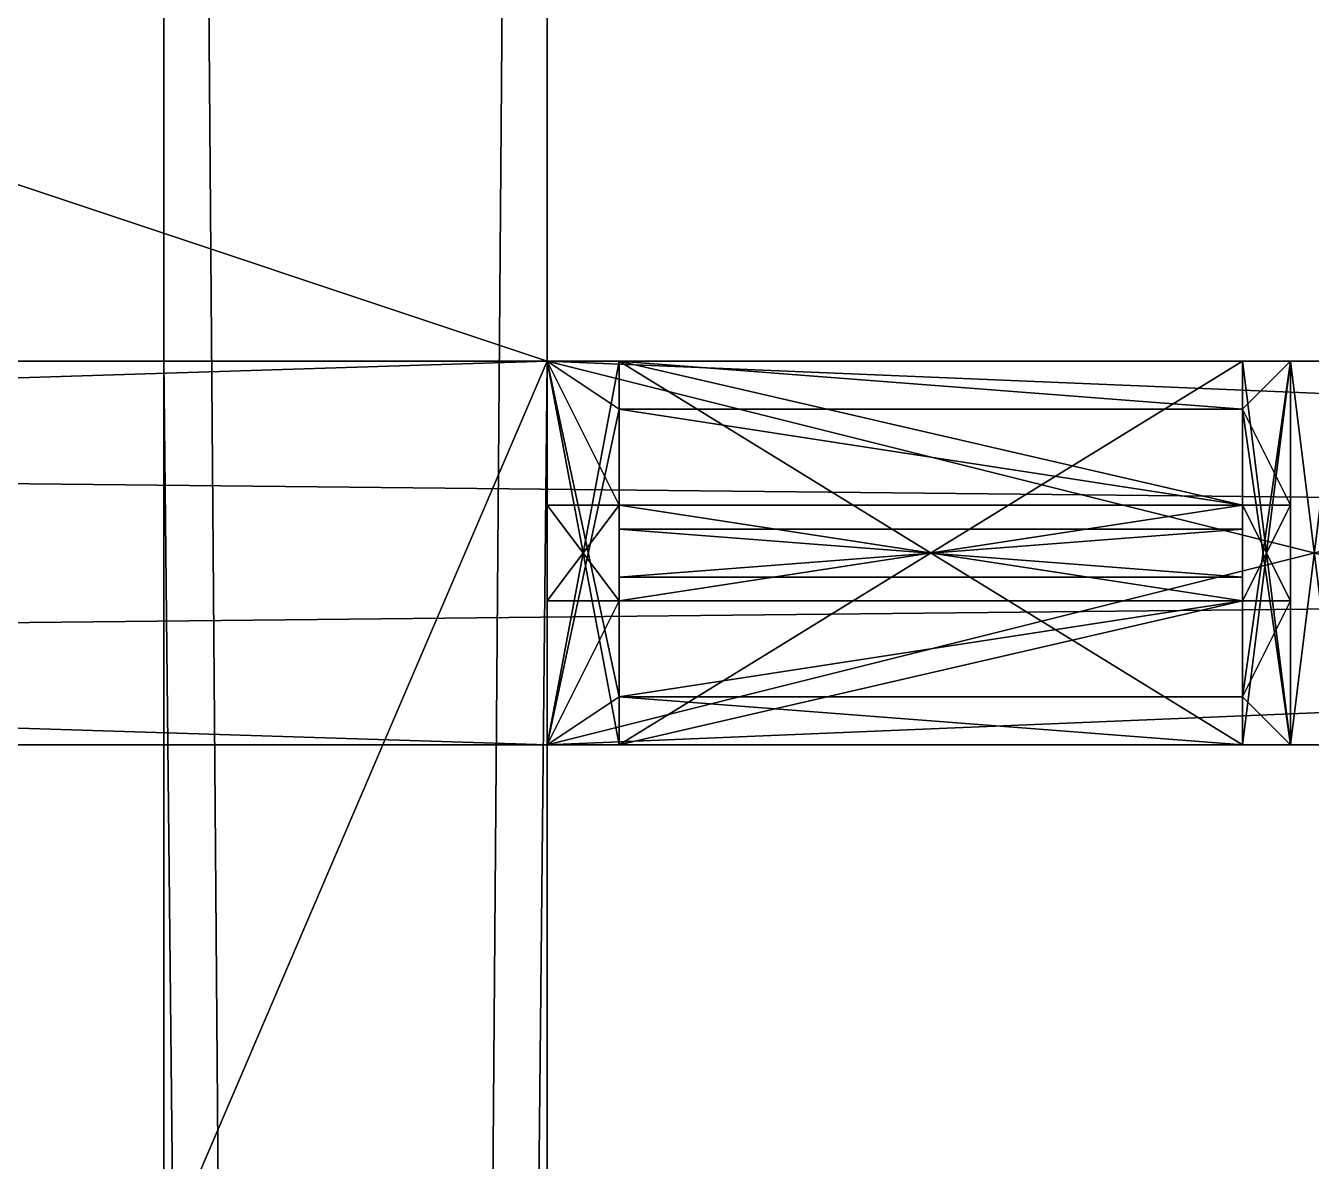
# Model space of a CAD drawing. Extents: x -3136 to 3456, y -896 to 5632.
# Drawn here: x -1301.8 to -1248.1, y 1758.6 to 1806 of the extents above; entities that cross this region are included whole.
import ezdxf

# ---------------------------------------------------------------- set-up
doc = ezdxf.new("R2010")
doc.units = 0

msp = doc.modelspace()

# ---------------------------------------------------------------- meshes
at = {"layer": 'OBJECT000', "color": 50}
mesh = msp.add_polyface(dxfattribs=at)
corners = [(-1792, 1776, 416), (-1792, 1792, 416), (-256, 1792, 416), (-256, 1776, 416), (-1792, 1792, 288), (-1792, 1776, 288), (-256, 1776, 288), (-256, 1792, 288)]
mesh.append_faces([[corners[k] for k in face] for face in [(1, 3, 0), (5, 7, 4), (4, 0, 5), (6, 2, 7), (7, 1, 4), (5, 3, 6)]], dxfattribs={"vtx0": -1})
mesh.append_faces([[corners[k] for k in face] for face in [(1, 2, 3), (5, 6, 7), (4, 1, 0), (6, 3, 2), (7, 2, 1), (5, 0, 3)]], dxfattribs={"vtx2": -1})
at = {"layer": 'OBJECT054', "color": 50}
mesh = msp.add_polyface(dxfattribs=at)
corners = [(-1280, 0, 144), (-2048, 0, 144), (-2048, 2048, 144), (-1280, 2048, 144), (-1280, 2048, 128), (-2048, 2048, 128), (-2048, 0, 128), (-1280, 0, 128)]
mesh.append_faces([[corners[k] for k in face] for face in [(1, 3, 0), (5, 7, 4), (5, 1, 6), (4, 2, 5), (6, 0, 7), (7, 3, 4)]], dxfattribs={"vtx0": -1})
mesh.append_faces([[corners[k] for k in face] for face in [(1, 2, 3), (5, 6, 7), (5, 2, 1), (4, 3, 2), (6, 1, 0), (7, 0, 3)]], dxfattribs={"vtx2": -1})
at = {"layer": 'OBJECT056', "color": 50}
mesh = msp.add_polyface(dxfattribs=at)
corners = [(-1280, 1776, 128), (-1792, 1776, 128), (-1792, 1792, 128), (-1280, 1792, 128), (-1280, 1792), (-1792, 1792), (-1792, 1776), (-1280, 1776)]
mesh.append_faces([[corners[k] for k in face] for face in [(1, 3, 0), (5, 7, 4), (5, 1, 6), (4, 2, 5), (6, 0, 7), (7, 3, 4)]], dxfattribs={"vtx0": -1})
mesh.append_faces([[corners[k] for k in face] for face in [(1, 2, 3), (5, 6, 7), (5, 2, 1), (4, 3, 2), (6, 1, 0), (7, 0, 3)]], dxfattribs={"vtx2": -1})
at = {"layer": 'OBJECT063', "color": 50}
mesh = msp.add_polyface(dxfattribs=at)
corners = [(-1296, 256, 128), (-1296, 1792, 128), (-1280, 1792, 128), (-1280, 256, 128), (-1296, 1792), (-1296, 256), (-1280, 256), (-1280, 1792)]
mesh.append_faces([[corners[k] for k in face] for face in [(1, 3, 0), (5, 7, 4), (4, 0, 5), (6, 2, 7), (7, 1, 4), (5, 3, 6)]], dxfattribs={"vtx0": -1})
mesh.append_faces([[corners[k] for k in face] for face in [(1, 2, 3), (5, 6, 7), (4, 1, 0), (6, 3, 2), (7, 2, 1), (5, 0, 3)]], dxfattribs={"vtx2": -1})
at = {"layer": 'OBJECT064', "color": 50}
mesh = msp.add_polyface(dxfattribs=at)
corners = [(-1296, 0, 272), (-1296, 2048, 272), (-1280, 2048, 272), (-1280, 0, 272), (-1296, 2048, 144), (-1296, 0, 144), (-1280, 0, 144), (-1280, 2048, 144)]
mesh.append_faces([[corners[k] for k in face] for face in [(1, 3, 0), (5, 7, 4), (4, 0, 5), (6, 2, 7), (7, 1, 4), (5, 3, 6)]], dxfattribs={"vtx0": -1})
mesh.append_faces([[corners[k] for k in face] for face in [(1, 2, 3), (5, 6, 7), (4, 1, 0), (6, 3, 2), (7, 2, 1), (5, 0, 3)]], dxfattribs={"vtx2": -1})
at = {"layer": 'OBJECT067', "color": 50}
mesh = msp.add_polyface(dxfattribs=at)
corners = [(-2944, -896, 2176), (-2944, 5504, 2176), (3456, 5504, 2176), (3456, -896, 2176), (-2944, 5504, 2048), (-2944, -896, 2048), (3456, -896, 2048), (3456, 5504, 2048)]
mesh.append_faces([[corners[k] for k in face] for face in [(1, 3, 0), (5, 7, 4), (4, 0, 5), (6, 2, 7), (7, 1, 4), (5, 3, 6)]], dxfattribs={"vtx0": -1})
mesh.append_faces([[corners[k] for k in face] for face in [(1, 2, 3), (5, 6, 7), (4, 1, 0), (6, 3, 2), (7, 2, 1), (5, 0, 3)]], dxfattribs={"vtx2": -1})
at = {"layer": 'OBJECT260', "color": 50}
mesh = msp.add_polyface(dxfattribs=at)
corners = [(-2048, 1792, 288), (-2048, 2048, 288), (-1280, 2048, 288), (-1280, 1792, 288), (-1280, 2048, 272), (-2048, 2048, 272), (-2048, 1792, 272), (-1280, 1792, 272)]
mesh.append_faces([[corners[k] for k in face] for face in [(1, 3, 0), (5, 7, 4), (5, 0, 6), (4, 1, 5), (7, 2, 4), (6, 3, 7)]], dxfattribs={"vtx0": -1})
mesh.append_faces([[corners[k] for k in face] for face in [(1, 2, 3), (5, 6, 7), (5, 1, 0), (4, 2, 1), (7, 3, 2), (6, 0, 3)]], dxfattribs={"vtx2": -1})
at = {"layer": 'OBJECT261', "color": 50}
mesh = msp.add_polyface(dxfattribs=at)
corners = [(-1280, 0, 288), (-2048, 0, 288), (-2048, 1792, 288), (-1280, 1792, 288), (-2048, 1792, 272), (-2048, 0, 272), (-1280, 0, 272), (-1280, 1792, 272)]
mesh.append_faces([[corners[k] for k in face] for face in [(1, 3, 0), (5, 7, 4), (4, 1, 5), (5, 0, 6), (6, 3, 7), (7, 2, 4)]], dxfattribs={"vtx0": -1})
mesh.append_faces([[corners[k] for k in face] for face in [(1, 2, 3), (5, 6, 7), (4, 2, 1), (5, 1, 0), (6, 0, 3), (7, 3, 2)]], dxfattribs={"vtx2": -1})
at = {"layer": 'OBJECT262', "color": 50}
mesh = msp.add_polyface(dxfattribs=at)
corners = [(-768, 0, 288), (-1280, 0, 288), (-1280, 2048, 288), (-768, 2048, 288), (-1280, 2048, 272), (-1280, 0, 272), (-768, 0, 272), (-768, 2048, 272)]
mesh.append_faces([[corners[k] for k in face] for face in [(1, 3, 0), (5, 7, 4), (5, 0, 6), (4, 1, 5), (6, 3, 7), (7, 2, 4)]], dxfattribs={"vtx0": -1})
mesh.append_faces([[corners[k] for k in face] for face in [(1, 2, 3), (5, 6, 7), (5, 1, 0), (4, 2, 1), (6, 0, 3), (7, 3, 2)]], dxfattribs={"vtx2": -1})
at = {"layer": 'OBJECT290', "color": 50}
mesh = msp.add_polyface(dxfattribs=at)
corners = [(-1280, 1776, 128), (-1280, 1792, 128), (-896, 1792, 128), (-896, 1776, 128), (-1280, 1792, 112), (-1280, 1776, 112), (-896, 1776, 112), (-896, 1792, 112)]
mesh.append_faces([[corners[k] for k in face] for face in [(1, 3, 0), (5, 7, 4), (4, 0, 5), (6, 2, 7), (7, 1, 4), (5, 3, 6)]], dxfattribs={"vtx0": -1})
mesh.append_faces([[corners[k] for k in face] for face in [(1, 2, 3), (5, 6, 7), (4, 1, 0), (6, 3, 2), (7, 2, 1), (5, 0, 3)]], dxfattribs={"vtx2": -1})
at = {"layer": 'OBJECT293', "color": 50}
mesh = msp.add_polyface(dxfattribs=at)
corners = [(-2048, 0, 432), (-2048, 1824, 432), (-1824, 2048, 432), (-224, 2048, 432), (0, 1824, 432), (0, 0, 432), (-2048, 1824, 416), (-2048, 0, 416), (0, 0, 416), (0, 1824, 416), (-224, 2048, 416), (-1824, 2048, 416)]
mesh.append_faces([[corners[k] for k in face] for face in [(1, 5, 0), (7, 11, 6), (6, 0, 7), (8, 4, 9), (10, 2, 11), (7, 5, 8), (9, 3, 10), (11, 1, 6)]], dxfattribs={"vtx0": -1})
mesh.append_faces([[corners[k] for k in face] for face in [(1, 3, 4), (1, 4, 5), (7, 9, 10), (7, 10, 11)]], dxfattribs={"vtx0": -1, "vtx2": -1})
mesh.append_faces([[corners[k] for k in face] for face in [(1, 2, 3), (7, 8, 9), (6, 1, 0), (8, 5, 4), (10, 3, 2), (7, 0, 5), (9, 4, 3), (11, 2, 1)]], dxfattribs={"vtx2": -1})
at = {"layer": 'OBJECT300', "color": 50}
mesh = msp.add_polyface(dxfattribs=at)
corners = [(-256, 1792), (-1792, 1792), (-1792, 2048), (-256, 2048), (-256, 2048, -128), (-1792, 2048, -128), (-1792, 1792, -128), (-256, 1792, -128)]
mesh.append_faces([[corners[k] for k in face] for face in [(1, 3, 0), (5, 7, 4), (4, 2, 5), (6, 0, 7), (7, 3, 4), (5, 1, 6)]], dxfattribs={"vtx0": -1})
mesh.append_faces([[corners[k] for k in face] for face in [(1, 2, 3), (5, 6, 7), (4, 3, 2), (6, 1, 0), (7, 0, 3), (5, 2, 1)]], dxfattribs={"vtx2": -1})
at = {"layer": 'OBJECT304', "color": 50}
mesh = msp.add_polyface(dxfattribs=at)
corners = [(-1792, 256), (-1792, 1792), (-256, 1792), (-256, 256), (-256, 1792, -128), (-1792, 1792, -128), (-1792, 256, -128), (-256, 256, -128)]
mesh.append_faces([[corners[k] for k in face] for face in [(1, 3, 0), (5, 7, 4), (4, 1, 5), (7, 2, 4), (5, 0, 6), (6, 3, 7)]], dxfattribs={"vtx0": -1})
mesh.append_faces([[corners[k] for k in face] for face in [(1, 2, 3), (5, 6, 7), (4, 2, 1), (7, 3, 2), (5, 1, 0), (6, 0, 3)]], dxfattribs={"vtx2": -1})
at = {"layer": 'OBJECT569', "color": 50}
mesh = msp.add_polyface(dxfattribs=at)
corners = [(-1280, 1792, 128), (-1216, 1792, 128), (-1216, 1776, 128), (-1280, 1776, 128), (-1280, 1776, 112), (-1216, 1776, 112), (-1216, 1792, 112), (-1280, 1792, 112)]
mesh.append_faces([[corners[k] for k in face] for face in [(1, 3, 0), (5, 7, 4), (5, 1, 6), (6, 0, 7), (4, 2, 5), (7, 3, 4)]], dxfattribs={"vtx0": -1})
mesh.append_faces([[corners[k] for k in face] for face in [(1, 2, 3), (5, 6, 7), (5, 2, 1), (6, 1, 0), (4, 3, 2), (7, 0, 3)]], dxfattribs={"vtx2": -1})
at = {"layer": 'OBJECT572', "color": 50}
mesh = msp.add_polyface(dxfattribs=at)
corners = [(-1249, 1792, 35), (-1247, 1792, 35), (-1247, 1792, 110), (-1249, 1792, 110), (-1247, 1776, 35), (-1249, 1776, 35), (-1249, 1776, 110), (-1247, 1776, 110)]
mesh.append_faces([[corners[k] for k in face] for face in [(1, 3, 0), (5, 7, 4), (0, 4, 1), (6, 2, 7), (5, 3, 6), (1, 7, 2)]], dxfattribs={"vtx0": -1})
mesh.append_faces([[corners[k] for k in face] for face in [(1, 2, 3), (5, 6, 7), (0, 5, 4), (6, 3, 2), (5, 0, 3), (1, 4, 7)]], dxfattribs={"vtx2": -1})
at = {"layer": 'OBJECT575', "color": 50}
mesh = msp.add_polyface(dxfattribs=at)
corners = [(-1247, 1776, 112), (-1249, 1776, 112), (-1249, 1792, 112), (-1247, 1792, 112), (-1249, 1792, 110), (-1247, 1792, 110), (-1247, 1776, 110), (-1249, 1776, 110)]
mesh.append_faces([[corners[k] for k in face] for face in [(1, 3, 0), (5, 2, 4), (7, 0, 6), (4, 6, 5), (0, 5, 6), (2, 7, 4)]], dxfattribs={"vtx0": -1})
mesh.append_faces([[corners[k] for k in face] for face in [(1, 2, 3), (5, 3, 2), (7, 1, 0), (4, 7, 6), (0, 3, 5), (2, 1, 7)]], dxfattribs={"vtx2": -1})
at = {"layer": 'OBJECT576', "color": 50}
mesh = msp.add_polyface(dxfattribs=at)
corners = [(-1251, 1790, 110), (-1249, 1792, 110), (-1249, 1792, 112), (-1249, 1776, 112), (-1249, 1776, 110), (-1251, 1778, 110)]
mesh.append_faces([[corners[k] for k in face] for face in [(1, 2, 0), (4, 5, 3)]])
mesh.append_faces([[corners[k] for k in face] for face in [(0, 4, 1), (1, 3, 2), (5, 2, 3)]], dxfattribs={"vtx0": -1})
mesh.append_faces([[corners[k] for k in face] for face in [(0, 5, 4), (1, 4, 3), (5, 0, 2)]], dxfattribs={"vtx2": -1})
at = {"layer": 'OBJECT577', "color": 50}
mesh = msp.add_polyface(dxfattribs=at)
corners = [(-1249, 1776, 112), (-1251, 1776, 112), (-1251, 1792, 112), (-1249, 1792, 112), (-1251, 1790, 110), (-1251, 1778, 110)]
mesh.append_faces([[corners[k] for k in face] for face in [(2, 4, 3), (1, 0, 5)]])
mesh.append_faces([[corners[k] for k in face] for face in [(1, 3, 0), (2, 5, 4), (3, 5, 0)]], dxfattribs={"vtx0": -1})
mesh.append_faces([[corners[k] for k in face] for face in [(1, 2, 3), (2, 1, 5), (3, 4, 5)]], dxfattribs={"vtx2": -1})
at = {"layer": 'OBJECT582', "color": 50}
mesh = msp.add_polyface(dxfattribs=at)
corners = [(-1247, 1792), (-1249, 1792), (-1249, 1776), (-1247, 1776), (-1247, 1792, 27), (-1249, 1792, 27), (-1249, 1776, 27), (-1247, 1776, 27)]
mesh.append_faces([[corners[k] for k in face] for face in [(1, 3, 0), (0, 5, 1), (2, 7, 3), (6, 4, 7), (0, 7, 4), (2, 5, 6)]], dxfattribs={"vtx0": -1})
mesh.append_faces([[corners[k] for k in face] for face in [(1, 2, 3), (0, 4, 5), (2, 6, 7), (6, 5, 4), (0, 3, 7), (2, 1, 5)]], dxfattribs={"vtx2": -1})
at = {"layer": 'OBJECT583', "color": 50}
mesh = msp.add_polyface(dxfattribs=at)
corners = [(-1249, 1792), (-1251, 1792), (-1251, 1776), (-1249, 1776), (-1251, 1792, 27), (-1249, 1792, 27), (-1251, 1776, 27), (-1249, 1776, 27)]
mesh.append_faces([[corners[k] for k in face] for face in [(1, 3, 0), (1, 5, 4), (2, 7, 3), (2, 4, 6), (6, 5, 7), (0, 7, 5)]], dxfattribs={"vtx0": -1})
mesh.append_faces([[corners[k] for k in face] for face in [(1, 2, 3), (1, 0, 5), (2, 6, 7), (2, 1, 4), (6, 4, 5), (0, 3, 7)]], dxfattribs={"vtx2": -1})
at = {"layer": 'OBJECT584', "color": 50}
mesh = msp.add_polyface(dxfattribs=at)
corners = [(-1249, 1792, 27), (-1247, 1792, 27), (-1247, 1792, 35), (-1249, 1792, 35), (-1247, 1776, 27), (-1249, 1776, 27), (-1249, 1776, 35), (-1247, 1776, 35)]
mesh.append_faces([[corners[k] for k in face] for face in [(1, 3, 0), (5, 7, 4), (6, 2, 7), (0, 4, 1), (1, 7, 2), (5, 3, 6)]], dxfattribs={"vtx0": -1})
mesh.append_faces([[corners[k] for k in face] for face in [(1, 2, 3), (5, 6, 7), (6, 3, 2), (0, 5, 4), (1, 4, 7), (5, 0, 3)]], dxfattribs={"vtx2": -1})
at = {"layer": 'OBJECT589', "color": 50}
mesh = msp.add_polyface(dxfattribs=at)
corners = [(-1251, 1792), (-1277, 1792), (-1277, 1776), (-1251, 1776), (-1277, 1792, 27), (-1251, 1792, 27), (-1251, 1776, 27), (-1277, 1776, 27)]
mesh.append_faces([[corners[k] for k in face] for face in [(1, 3, 0), (1, 5, 4), (3, 7, 6), (2, 4, 7), (0, 6, 5), (7, 5, 6)]], dxfattribs={"vtx0": -1})
mesh.append_faces([[corners[k] for k in face] for face in [(1, 2, 3), (1, 0, 5), (3, 2, 7), (2, 1, 4), (0, 3, 6), (7, 4, 5)]], dxfattribs={"vtx2": -1})
at = {"layer": 'OBJECT590', "color": 50}
mesh = msp.add_polyface(dxfattribs=at)
corners = [(-1249, 1792, 27.016), (-1249, 1792, 35), (-1251, 1790, 35), (-1251, 1778, 35), (-1249, 1776, 35), (-1249, 1776, 27)]
mesh.append_faces([[corners[k] for k in face] for face in [(1, 2, 0), (4, 5, 3)]])
mesh.append_faces([[corners[k] for k in face] for face in [(3, 1, 4), (0, 4, 1), (2, 5, 0)]], dxfattribs={"vtx0": -1})
mesh.append_faces([[corners[k] for k in face] for face in [(3, 2, 1), (0, 5, 4), (2, 3, 5)]], dxfattribs={"vtx2": -1})
at = {"layer": 'OBJECT591', "color": 50}
mesh = msp.add_polyface(dxfattribs=at)
corners = [(-1251, 1790, 35), (-1251, 1792, 27), (-1249, 1792, 27), (-1249, 1776, 27), (-1251, 1776, 27), (-1251, 1778, 35)]
mesh.append_faces([[corners[k] for k in face] for face in [(1, 2, 0), (4, 5, 3)]])
mesh.append_faces([[corners[k] for k in face] for face in [(0, 4, 1), (1, 3, 2), (2, 5, 0)]], dxfattribs={"vtx0": -1})
mesh.append_faces([[corners[k] for k in face] for face in [(0, 5, 4), (1, 4, 3), (2, 3, 5)]], dxfattribs={"vtx2": -1})
at = {"layer": 'OBJECT592', "color": 50}
mesh = msp.add_polyface(dxfattribs=at)
corners = [(-1277, 1792), (-1280, 1792), (-1280, 1776), (-1277, 1776), (-1280, 1776, 27), (-1280, 1792, 27), (-1277, 1792, 27), (-1277, 1776, 27)]
mesh.append_faces([[corners[k] for k in face] for face in [(1, 3, 0), (2, 5, 4), (1, 6, 5), (3, 4, 7), (0, 7, 6), (4, 6, 7)]], dxfattribs={"vtx0": -1})
mesh.append_faces([[corners[k] for k in face] for face in [(1, 2, 3), (2, 1, 5), (1, 0, 6), (3, 2, 4), (0, 3, 7), (4, 5, 6)]], dxfattribs={"vtx2": -1})
at = {"layer": 'OBJECT593', "color": 50}
mesh = msp.add_polyface(dxfattribs=at)
corners = [(-1280, 1776, 35), (-1280, 1776, 27), (-1280, 1792, 27), (-1280, 1792, 35), (-1277, 1790, 35), (-1277, 1778, 35)]
mesh.append_faces([[corners[k] for k in face] for face in [(2, 4, 3), (0, 5, 1)]])
mesh.append_faces([[corners[k] for k in face] for face in [(1, 3, 0), (3, 5, 0), (2, 5, 4)]], dxfattribs={"vtx0": -1})
mesh.append_faces([[corners[k] for k in face] for face in [(1, 2, 3), (3, 4, 5), (2, 1, 5)]], dxfattribs={"vtx2": -1})
at = {"layer": 'OBJECT594', "color": 50}
mesh = msp.add_polyface(dxfattribs=at)
corners = [(-1280, 1792, 27), (-1277, 1792, 27), (-1277, 1790, 35), (-1277, 1778, 35), (-1277, 1776, 27), (-1280, 1776, 27)]
mesh.append_faces([[corners[k] for k in face] for face in [(1, 2, 0), (4, 5, 3)]])
mesh.append_faces([[corners[k] for k in face] for face in [(1, 3, 2), (0, 4, 1), (2, 5, 0)]], dxfattribs={"vtx0": -1})
mesh.append_faces([[corners[k] for k in face] for face in [(1, 4, 3), (0, 5, 4), (2, 3, 5)]], dxfattribs={"vtx2": -1})
at = {"layer": 'OBJECT595', "color": 50}
mesh = msp.add_polyface(dxfattribs=at)
corners = [(-1277, 1776, 112), (-1280, 1776, 112), (-1280, 1792, 112), (-1277, 1792, 112), (-1277, 1790, 110), (-1277, 1778, 110)]
mesh.append_faces([[corners[k] for k in face] for face in [(3, 2, 4), (0, 5, 1)]])
mesh.append_faces([[corners[k] for k in face] for face in [(1, 3, 0), (3, 5, 0), (2, 5, 4)]], dxfattribs={"vtx0": -1})
mesh.append_faces([[corners[k] for k in face] for face in [(1, 2, 3), (3, 4, 5), (2, 1, 5)]], dxfattribs={"vtx2": -1})
at = {"layer": 'OBJECT596', "color": 50}
mesh = msp.add_polyface(dxfattribs=at)
corners = [(-1280, 1776, 112), (-1280, 1776, 110), (-1280, 1792, 110), (-1280, 1792, 112), (-1277, 1790, 110), (-1277, 1778, 110)]
mesh.append_faces([[corners[k] for k in face] for face in [(2, 4, 3), (1, 0, 5)]])
mesh.append_faces([[corners[k] for k in face] for face in [(1, 3, 0), (2, 5, 4), (3, 5, 0)]], dxfattribs={"vtx0": -1})
mesh.append_faces([[corners[k] for k in face] for face in [(1, 2, 3), (2, 1, 5), (3, 4, 5)]], dxfattribs={"vtx2": -1})
at = {"layer": 'OBJECT609', "color": 50}
mesh = msp.add_polyface(dxfattribs=at)
corners = [(-1251, 1792, 27), (-1251, 1790, 35), (-1277, 1790, 35), (-1277, 1792, 27), (-1277, 1786, 35), (-1251, 1786, 35), (-1277, 1786, 27), (-1251, 1786, 27)]
mesh.append_faces([[corners[k] for k in face] for face in [(1, 3, 0), (2, 5, 4), (3, 4, 6), (0, 5, 1), (3, 7, 0), (4, 7, 6)]], dxfattribs={"vtx0": -1})
mesh.append_faces([[corners[k] for k in face] for face in [(1, 2, 3), (2, 1, 5), (3, 2, 4), (0, 7, 5), (3, 6, 7), (4, 5, 7)]], dxfattribs={"vtx2": -1})
at = {"layer": 'OBJECT610', "color": 50}
mesh = msp.add_polyface(dxfattribs=at)
corners = [(-1277, 1782, 35), (-1277, 1786, 35), (-1251, 1786, 35), (-1251, 1782, 35), (-1277, 1782, 27), (-1277, 1786, 27), (-1251, 1786, 27), (-1251, 1782, 27)]
mesh.append_faces([[corners[k] for k in face] for face in [(1, 3, 0), (5, 0, 4), (7, 2, 6), (4, 6, 5), (0, 7, 4), (2, 5, 6)]], dxfattribs={"vtx0": -1})
mesh.append_faces([[corners[k] for k in face] for face in [(1, 2, 3), (5, 1, 0), (7, 3, 2), (4, 7, 6), (0, 3, 7), (2, 1, 5)]], dxfattribs={"vtx2": -1})
at = {"layer": 'OBJECT611', "color": 50}
mesh = msp.add_polyface(dxfattribs=at)
corners = [(-1277, 1776, 27), (-1277, 1778, 35), (-1251, 1778, 35), (-1251, 1776, 27), (-1277, 1782, 35), (-1251, 1782, 35), (-1277, 1782, 27), (-1251, 1782, 27)]
mesh.append_faces([[corners[k] for k in face] for face in [(1, 3, 0), (1, 5, 2), (0, 4, 1), (3, 5, 7), (0, 7, 6), (5, 6, 7)]], dxfattribs={"vtx0": -1})
mesh.append_faces([[corners[k] for k in face] for face in [(1, 2, 3), (1, 4, 5), (0, 6, 4), (3, 2, 5), (0, 3, 7), (5, 4, 6)]], dxfattribs={"vtx2": -1})
at = {"layer": 'OBJECT612', "color": 50}
mesh = msp.add_polyface(dxfattribs=at)
corners = [(-1277, 1786, 112), (-1277, 1792, 112), (-1251, 1792, 112), (-1251, 1786, 112), (-1277, 1790, 110), (-1251, 1790, 110), (-1277, 1786, 110), (-1251, 1786, 110)]
mesh.append_faces([[corners[k] for k in face] for face in [(1, 3, 0), (5, 1, 4), (4, 7, 5), (4, 0, 6), (2, 7, 3), (6, 3, 7)]], dxfattribs={"vtx0": -1})
mesh.append_faces([[corners[k] for k in face] for face in [(1, 2, 3), (5, 2, 1), (4, 6, 7), (4, 1, 0), (2, 5, 7), (6, 0, 3)]], dxfattribs={"vtx2": -1})
at = {"layer": 'OBJECT613', "color": 50}
mesh = msp.add_polyface(dxfattribs=at)
corners = [(-1277, 1782, 112), (-1277, 1786, 112), (-1251, 1786, 112), (-1251, 1782, 112), (-1277, 1786, 110), (-1277, 1782, 110), (-1251, 1782, 110), (-1251, 1786, 110)]
mesh.append_faces([[corners[k] for k in face] for face in [(1, 3, 0), (5, 7, 4), (4, 0, 5), (6, 2, 7), (5, 3, 6), (7, 1, 4)]], dxfattribs={"vtx0": -1})
mesh.append_faces([[corners[k] for k in face] for face in [(1, 2, 3), (5, 6, 7), (4, 1, 0), (6, 3, 2), (5, 0, 3), (7, 2, 1)]], dxfattribs={"vtx2": -1})
at = {"layer": 'OBJECT614', "color": 50}
mesh = msp.add_polyface(dxfattribs=at)
corners = [(-1251, 1776, 112), (-1277, 1776, 112), (-1277, 1782, 112), (-1251, 1782, 112), (-1251, 1778, 110), (-1277, 1778, 110), (-1277, 1782, 110), (-1251, 1782, 110)]
mesh.append_faces([[corners[k] for k in face] for face in [(1, 3, 0), (5, 0, 4), (5, 7, 6), (1, 6, 2), (4, 3, 7), (7, 2, 6)]], dxfattribs={"vtx0": -1})
mesh.append_faces([[corners[k] for k in face] for face in [(1, 2, 3), (5, 1, 0), (5, 4, 7), (1, 5, 6), (4, 0, 3), (7, 3, 2)]], dxfattribs={"vtx2": -1})
at = {"layer": 'OBJECT615', "color": 50}
mesh = msp.add_polyface(dxfattribs=at)
corners = [(-1249, 1776, 35), (-1251, 1778, 35), (-1251, 1778, 110), (-1249, 1776, 110), (-1251, 1782, 35), (-1249, 1782, 35), (-1251, 1782, 110), (-1249, 1782, 110)]
mesh.append_faces([[corners[k] for k in face] for face in [(1, 3, 0), (1, 5, 4), (2, 7, 3), (1, 6, 2), (0, 7, 5), (5, 6, 4)]], dxfattribs={"vtx0": -1})
mesh.append_faces([[corners[k] for k in face] for face in [(1, 2, 3), (1, 0, 5), (2, 6, 7), (1, 4, 6), (0, 3, 7), (5, 7, 6)]], dxfattribs={"vtx2": -1})
at = {"layer": 'OBJECT616', "color": 50}
mesh = msp.add_polyface(dxfattribs=at)
corners = [(-1251, 1786, 35), (-1251, 1782, 35), (-1249, 1782, 35), (-1249, 1786, 35), (-1251, 1782, 110), (-1251, 1786, 110), (-1249, 1786, 110), (-1249, 1782, 110)]
mesh.append_faces([[corners[k] for k in face] for face in [(1, 3, 0), (5, 7, 4), (0, 4, 1), (2, 6, 3), (1, 7, 2), (3, 5, 0)]], dxfattribs={"vtx0": -1})
mesh.append_faces([[corners[k] for k in face] for face in [(1, 2, 3), (5, 6, 7), (0, 5, 4), (2, 7, 6), (1, 4, 7), (3, 6, 5)]], dxfattribs={"vtx2": -1})
at = {"layer": 'OBJECT617', "color": 50}
mesh = msp.add_polyface(dxfattribs=at)
corners = [(-1251, 1790, 35), (-1249, 1792, 35), (-1249, 1792, 110), (-1251, 1790, 110), (-1251, 1786, 35), (-1249, 1786, 35), (-1251, 1786, 110), (-1249, 1786, 110)]
mesh.append_faces([[corners[k] for k in face] for face in [(1, 3, 0), (0, 5, 1), (3, 7, 6), (0, 6, 4), (1, 7, 2), (4, 7, 5)]], dxfattribs={"vtx0": -1})
mesh.append_faces([[corners[k] for k in face] for face in [(1, 2, 3), (0, 4, 5), (3, 2, 7), (0, 3, 6), (1, 5, 7), (4, 6, 7)]], dxfattribs={"vtx2": -1})
at = {"layer": 'OBJECT618', "color": 50}
mesh = msp.add_polyface(dxfattribs=at)
corners = [(-1280, 1776, 110), (-1280, 1776, 35), (-1280, 1782, 35), (-1280, 1782, 110), (-1277, 1778, 35), (-1277, 1778, 110), (-1277, 1782, 35), (-1277, 1782, 110)]
mesh.append_faces([[corners[k] for k in face] for face in [(1, 3, 0), (1, 5, 4), (1, 6, 2), (0, 7, 5), (4, 7, 6), (2, 7, 3)]], dxfattribs={"vtx0": -1})
mesh.append_faces([[corners[k] for k in face] for face in [(1, 2, 3), (1, 0, 5), (1, 4, 6), (0, 3, 7), (4, 5, 7), (2, 6, 7)]], dxfattribs={"vtx2": -1})
at = {"layer": 'OBJECT619', "color": 50}
mesh = msp.add_polyface(dxfattribs=at)
corners = [(-1280, 1782, 35), (-1280, 1786, 35), (-1280, 1786, 110), (-1280, 1782, 110), (-1277, 1782, 35), (-1277, 1786, 35), (-1277, 1786, 110), (-1277, 1782, 110)]
mesh.append_faces([[corners[k] for k in face] for face in [(1, 3, 0), (0, 5, 1), (2, 7, 3), (4, 6, 5), (0, 7, 4), (1, 6, 2)]], dxfattribs={"vtx0": -1})
mesh.append_faces([[corners[k] for k in face] for face in [(1, 2, 3), (0, 4, 5), (2, 6, 7), (4, 7, 6), (0, 3, 7), (1, 5, 6)]], dxfattribs={"vtx2": -1})
at = {"layer": 'OBJECT620', "color": 50}
mesh = msp.add_polyface(dxfattribs=at)
corners = [(-1280, 1786, 35), (-1280, 1792, 35), (-1280, 1792, 110), (-1280, 1786, 110), (-1277, 1790, 35), (-1277, 1790, 110), (-1277, 1786, 35), (-1277, 1786, 110)]
mesh.append_faces([[corners[k] for k in face] for face in [(1, 3, 0), (1, 5, 2), (1, 6, 4), (2, 7, 3), (4, 7, 5), (0, 7, 6)]], dxfattribs={"vtx0": -1})
mesh.append_faces([[corners[k] for k in face] for face in [(1, 2, 3), (1, 4, 5), (1, 0, 6), (2, 5, 7), (4, 6, 7), (0, 3, 7)]], dxfattribs={"vtx2": -1})
at = {"layer": 'OBJECT621', "color": 50}
mesh = msp.add_polyface(dxfattribs=at)
corners = [(-1277, 1785, 35), (-1251, 1785, 35), (-1251, 1785, 110), (-1277, 1785, 110), (-1251, 1783, 35), (-1277, 1783, 35), (-1277, 1783, 110), (-1251, 1783, 110)]
mesh.append_faces([[corners[k] for k in face] for face in [(1, 3, 0), (5, 7, 4), (0, 4, 1), (6, 2, 7), (5, 3, 6), (1, 7, 2)]], dxfattribs={"vtx0": -1})
mesh.append_faces([[corners[k] for k in face] for face in [(1, 2, 3), (5, 6, 7), (0, 5, 4), (6, 3, 2), (5, 0, 3), (1, 4, 7)]], dxfattribs={"vtx2": -1})

doc.saveas('drawing.dxf')
